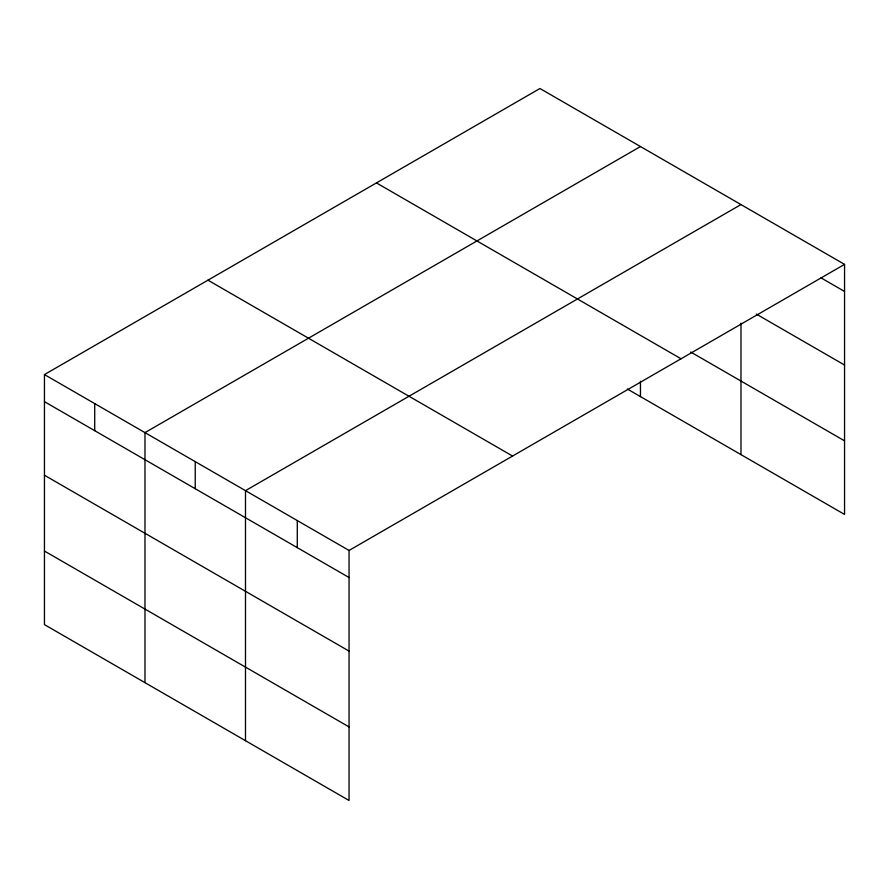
<?xml version="1.0" encoding="UTF-8"?>
<svg xmlns="http://www.w3.org/2000/svg" width="889" height="889" viewBox="0 0 889 889"><rect width="100%" height="100%" fill="white"/><g stroke="black" fill="none" stroke-linecap="round" stroke-linejoin="round"><path stroke-width="1.33" d="M844.55 264.377L539.945 88.511L44.45 374.58L44.45 624.623L349.055 800.489L349.055 550.447L844.55 264.377L844.55 514.42L627.301 388.993M640.458 146.552L144.974 432.621L144.974 682.652M740.981 204.581L245.497 490.65L245.497 740.693M821.014 277.868L844.55 291.459M756.283 314.073L844.55 365.035M690.72 352.033L844.55 440.844M376.425 182.912L681.041 358.778M207.959 280.179L512.575 456.046M44.45 374.58L349.055 550.447M44.45 401.661L349.055 577.528M44.45 475.237L349.055 651.104M44.45 551.047L349.055 726.913M740.981 323.163L740.981 454.623M640.458 381.314L640.458 396.594M297.282 520.554L297.282 547.624M195.236 461.635L195.236 488.717M94.712 403.595L94.712 430.676"/></g></svg>
